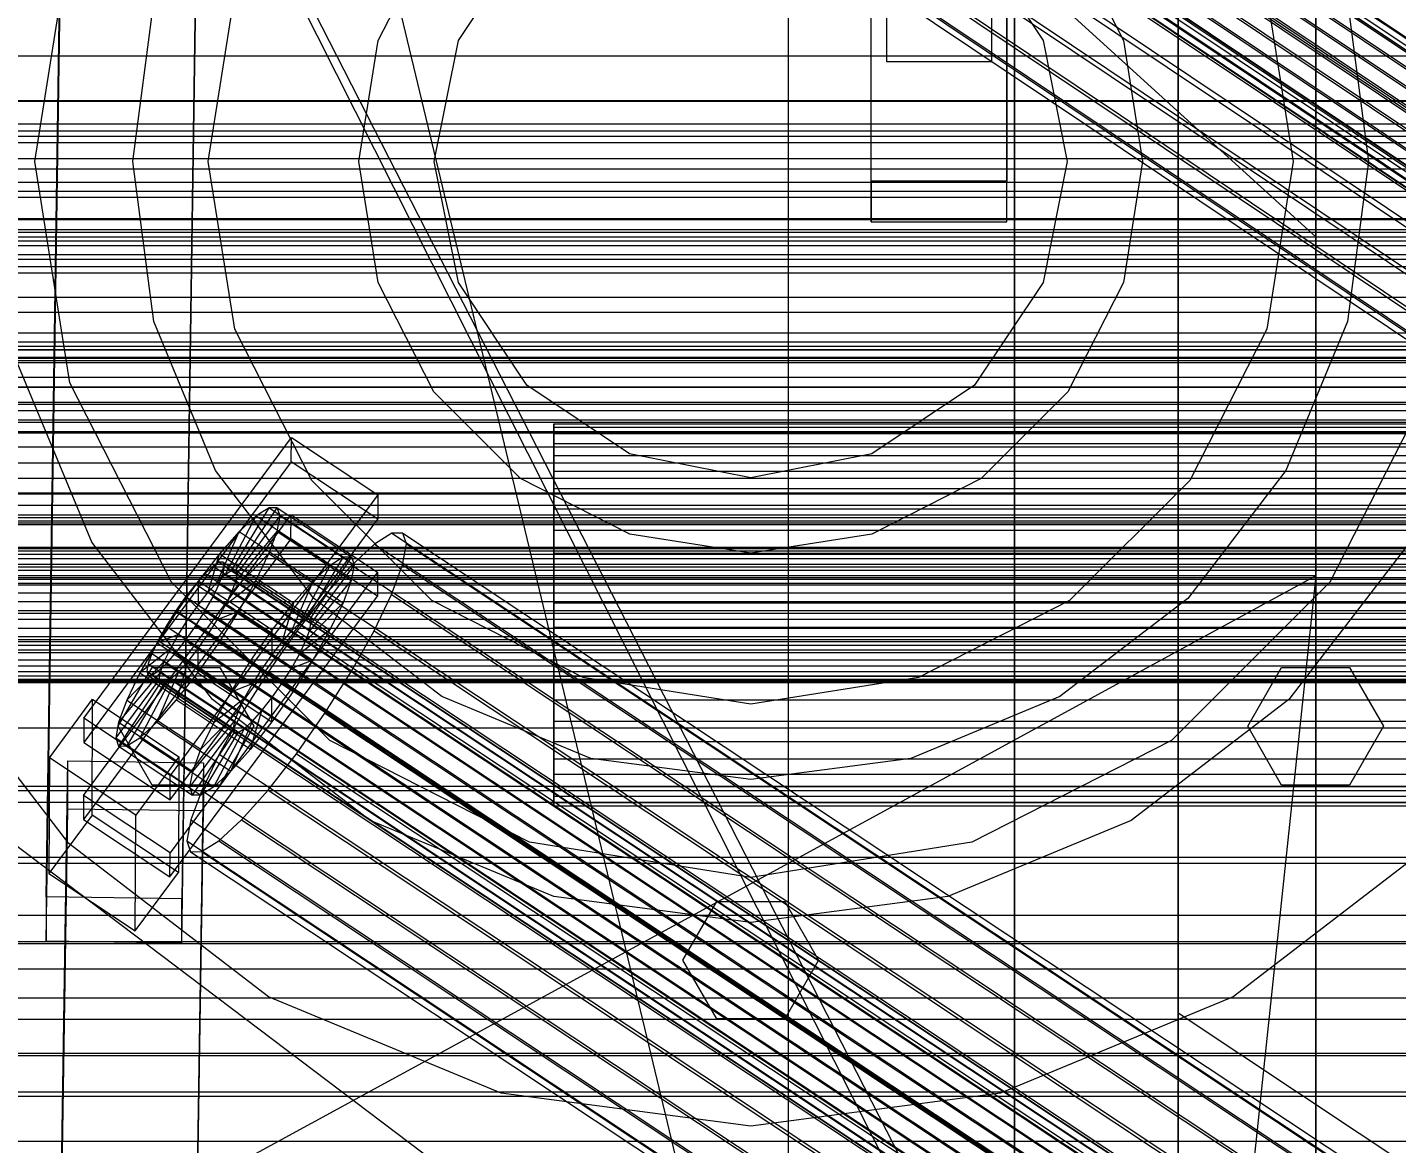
# Model space of a CAD drawing. Header units: millimetres. Extents: x -2500 to 58855, y -53268 to 6837.
# Drawn here: x -381 to -199.3, y -34380.3 to -34232.2 of the extents above; entities that cross this region are included whole.
import ezdxf

# ---------------------------------------------------------------- set-up
doc = ezdxf.new("R2010")
doc.units = ezdxf.units.MM
for name, color, linetype, lineweight in [('COTAS_O', 1, 'Continuous', 0), ('frontal_briquetadora', 7, 'Continuous', 0), ('frontal_C01', 7, 'Continuous', 0), ('frontal_C02', 7, 'Continuous', 0), ('frontal_C03', 7, 'Continuous', 0), ('frontal_mezcladora', 7, 'Continuous', 0), ('frontal_secador', 7, 'Continuous', 0), ('frontal_tolva', 7, 'Continuous', 0)]:
    doc.layers.add(name, color=color, linetype=linetype, lineweight=lineweight)
doc.dimstyles.new('R19_100', dxfattribs={"dimtxt": 250, "dimasz": 150, "dimexe": 150, "dimexo": 80, "dimgap": 100, "dimtad": 1, "dimtih": 1, "dimtoh": 1, "dimdsep": 46, "dimcen": 0.09, "dimadec": 0, "dimazin": 0, "dimtfac": 1, "dimtdec": 4, "dimtofl": 0, "dimtmove": 0, "dimatfit": 3, "dimfxl": 1, "dimtolj": 1, "dimtzin": 0, "dimarcsym": 0})

# ---------------------------------------------------------------- blocks, each defined once
blk = doc.blocks.new('*D39')
at = {"layer": 'COTAS_O', "color": 0, "lineweight": -2, "transparency": 16777216}
for p, q in [((-1725, -34320), (-1725, -33550)), ((1725, -34320), (1725, -33550)), ((-1575, -33700), (1575, -33700))]:
    blk.add_line(p, q, dxfattribs=at)
at = {"layer": 'COTAS_O', "color": 0, "transparency": 16777216}
for points in [[(-1575, -33675), (-1575, -33725), (-1725, -33700)], [(1575, -33675), (1575, -33725), (1725, -33700)]]:
    blk.add_solid(points, dxfattribs=at)
at = {"layer": 'Defpoints', "color": 0, "transparency": 16777216}
for p in [(1725, -33700), (-1725, -34400), (1725, -34400)]:
    blk.add_point(p, dxfattribs=at)
blk = doc.blocks.new('*D42')
at = {"layer": 'COTAS_O', "color": 0, "lineweight": -2, "transparency": 16777216}
for p, q in [((-570, -33700), (200, -33700)), ((50, -34750), (50, -33850)), ((-570, -34900), (200, -34900))]:
    blk.add_line(p, q, dxfattribs=at)
at = {"layer": 'COTAS_O', "color": 0, "transparency": 16777216}
for points in [[(25, -33850), (75, -33850), (50, -33700)], [(25, -34750), (75, -34750), (50, -34900)]]:
    blk.add_solid(points, dxfattribs=at)
at = {"layer": 'Defpoints', "color": 0, "transparency": 16777216}
for p in [(-650, -33700), (50, -33700), (-650, -34900)]:
    blk.add_point(p, dxfattribs=at)
blk = doc.blocks.new('*D43')
at = {"layer": 'COTAS_O', "color": 0, "lineweight": -2, "transparency": 16777216}
for p, q in [((-650, -34820), (-650, -34050)), ((650, -34820), (650, -34050)), ((-500, -34200), (500, -34200))]:
    blk.add_line(p, q, dxfattribs=at)
at = {"layer": 'COTAS_O', "color": 0, "transparency": 16777216}
for points in [[(-500, -34175), (-500, -34225), (-650, -34200)], [(500, -34175), (500, -34225), (650, -34200)]]:
    blk.add_solid(points, dxfattribs=at)
at = {"layer": 'Defpoints', "color": 0, "transparency": 16777216}
for p in [(650, -34200), (-650, -34900), (650, -34900)]:
    blk.add_point(p, dxfattribs=at)

msp = doc.modelspace()

# ---------------------------------------------------------------- linework, layer by layer
at = {"layer": 'frontal_briquetadora'}
for p, q in [((-430, -33820), (-223.45, -34680)), ((-210, -34260), (-210, -33820)), ((-210, -34680), (-210, -33820)), ((-430, -34060), (-210, -34260)), ((-430, -34060), (-210, -34490)), ((-430, -34060), (-210, -34496)), ((-210, -34060), (-210, -34490)), ((-210, -34260), (-210, -34060)), ((-210, -34060), (-210, -34496)), ((-210, -34060), (-210, -34305)), ((-210, -34236.709), (-210, -34218.263)), ((-210, -34255.714), (-210, -34236.709)), ((-210, -34275), (-210, -34255.714)), ((-430, -34260), (-210, -34260)), ((-210, -34260), (-210, -34305)), ((-210, -34680), (-210, -34260)), ((-210, -34496), (-210, -34260)), ((-160, -34270.044), (-396, -34270.044)), ((-430, -34275), (-188, -34275)), ((-160, -34275), (-396, -34275)), ((-188, -34275), (-210, -34275)), ((-210, -34275), (-210, -34294.286)), ((-160, -34279.956), (-396, -34279.956)), ((-210, -34294.286), (-210, -34313.291)), ((-210, -34305), (-430, -34305)), ((-210, -34471), (-430, -34305)), ((-210, -34305), (-418, -34418.333)), ((-210, -34305), (-222, -34418.333)), ((-210, -34471), (-210, -34305)), ((-210, -34680), (-210, -34305)), ((-210, -34305), (-210, -34496)), ((-210, -34313.291), (-210, -34331.737)), ((-210, -34331.737), (-210, -34349.356)), ((-210, -34349.356), (-210, -34365.89)), ((-210, -34365.89), (-210, -34381.1)), ((-430, -34368.338), (-188, -34368.338))]:
    msp.add_line(p, q, dxfattribs=at)
at = {"layer": 'frontal_C01'}
for p, q in [((-250, -32680.37), (-250, -35735.764)), ((-250, -35740.498), (-250, -32685.104)), ((-228.298, -34050.821), (-228.298, -34363.008)), ((-228.298, -34368.695), (-228.298, -34056.508)), ((-311.15, -34286.115), (-311.15, -34284.83)), ((-311.15, -34284.83), (-311.15, -34285.272)), ((-311.15, -34284.83), (311.15, -34284.83)), ((-373.501, -34323.885), (-345.969, -34286.646)), ((-345.981, -34289.847), (-345.969, -34286.646)), ((-345.969, -34286.646), (-334.501, -34294.257)), ((-311.15, -34285.272), (-311.15, -34287.412)), ((-311.15, -34285.272), (311.15, -34285.272)), ((-311.15, -34289.04), (-311.15, -34286.115)), ((-311.15, -34286.115), (311.15, -34286.115)), ((-311.15, -34287.412), (-311.15, -34291.103)), ((-311.15, -34287.412), (311.15, -34287.412)), ((-345.981, -34289.847), (-373.513, -34327.086)), ((-334.513, -34297.459), (-345.981, -34289.847)), ((-311.15, -34293.405), (-311.15, -34289.04)), ((-311.15, -34289.04), (311.15, -34289.04)), ((-311.15, -34291.103), (-311.15, -34296.094)), ((-311.15, -34291.103), (311.15, -34291.103)), ((-334.501, -34294.257), (-362.033, -34331.496)), ((-334.501, -34294.257), (-334.513, -34297.459)), ((-311.15, -34298.913), (-311.15, -34293.405)), ((-311.15, -34293.405), (311.15, -34293.405)), ((-353.892, -34304.269), (-348.918, -34295.949)), ((-353.378, -34304.266), (-347.835, -34295.944)), ((-348.918, -34295.949), (-350.645, -34297.032)), ((-347.835, -34295.944), (-348.918, -34295.949)), ((-348.918, -34295.949), (-339.088, -34302.474)), ((-347.835, -34295.944), (-338.005, -34302.468)), ((-347.47, -34297.016), (-347.835, -34295.944)), ((-311.15, -34296.094), (-311.15, -34302.045)), ((-311.15, -34296.094), (311.15, -34296.094)), ((-373.539, -34334.13), (-346.008, -34296.891)), ((-362.045, -34334.698), (-334.513, -34297.459)), ((-354.71, -34304.782), (-350.645, -34297.032)), ((-353.205, -34304.774), (-347.47, -34297.016)), ((-350.645, -34297.032), (-352.899, -34299.118)), ((-350.645, -34297.032), (-340.816, -34303.556)), ((-347.847, -34299.093), (-347.47, -34297.016)), ((-347.47, -34297.016), (-337.64, -34303.541)), ((-346.02, -34300.093), (-346.008, -34296.891)), ((-346.008, -34296.891), (-334.539, -34304.503)), ((-355.777, -34305.77), (-352.899, -34299.118)), ((-352.899, -34299.118), (-355.525, -34302.066)), ((-353.384, -34305.758), (-347.847, -34299.093)), ((-352.899, -34299.118), (-343.069, -34305.642)), ((-348.941, -34302.033), (-347.847, -34299.093)), ((-347.847, -34299.093), (-338.017, -34305.617)), ((-332.629, -34299.324), (-334.938, -34300.771)), ((-331.181, -34299.317), (-332.629, -34299.324)), ((-332.629, -34299.324), (-148.32, -34421.655)), ((-330.692, -34300.75), (-331.181, -34299.317)), ((-331.181, -34299.317), (-146.872, -34421.648)), ((-311.15, -34305.189), (-311.15, -34298.913)), ((-311.15, -34298.913), (311.15, -34298.913)), ((-440, -34301.196), (440, -34301.196)), ((-440, -34301.353), (440, -34301.353)), ((-346.02, -34300.093), (-373.551, -34337.332)), ((-334.551, -34307.705), (-346.02, -34300.093)), ((-334.938, -34300.771), (-337.95, -34303.56)), ((-334.938, -34300.771), (-150.629, -34423.103)), ((-331.197, -34303.526), (-330.692, -34300.75)), ((-330.692, -34300.75), (-146.383, -34423.082)), ((-440, -34301.652), (440, -34301.652)), ((-440, -34302.111), (440, -34302.111)), ((-440, -34302.688), (440, -34302.688)), ((-355.525, -34302.066), (-358.345, -34305.673)), ((-357.021, -34307.166), (-355.525, -34302.066)), ((-355.53, -34303.182), (-356.348, -34303.694)), ((-355.017, -34303.179), (-355.53, -34303.182)), ((-355.53, -34303.182), (-141.731, -34445.086)), ((-355.525, -34302.066), (-345.695, -34308.59)), ((-354.844, -34303.687), (-355.017, -34303.179)), ((-355.017, -34303.179), (-141.218, -34445.083)), ((-353.902, -34307.151), (-348.941, -34302.033)), ((-350.678, -34305.635), (-348.941, -34302.033)), ((-348.941, -34302.033), (-339.111, -34308.557)), ((-339.088, -34302.474), (-344.062, -34310.793)), ((-338.005, -34302.468), (-343.549, -34310.791)), ((-340.816, -34303.556), (-339.088, -34302.474)), ((-339.088, -34302.474), (-338.005, -34302.468)), ((-338.005, -34302.468), (-337.64, -34303.541)), ((-311.15, -34302.045), (-311.15, -34308.55)), ((311.15, -34302.045), (-311.15, -34302.045)), ((-440, -34303.419), (440, -34303.419)), ((-440, -34304.235), (440, -34304.235)), ((-440, -34305.188), (440, -34305.188)), ((-334.539, -34304.503), (-362.071, -34341.742)), ((-357.415, -34304.683), (-358.659, -34306.079)), ((-356.348, -34303.694), (-357.415, -34304.683)), ((-357.415, -34304.683), (-143.617, -34446.587)), ((-356.348, -34303.694), (-142.549, -34445.599)), ((-355.777, -34305.77), (-354.71, -34304.782)), ((-355.541, -34306.063), (-355.022, -34304.671)), ((-355.022, -34304.671), (-354.844, -34303.687)), ((-355.022, -34304.671), (-141.224, -34446.575)), ((-354.844, -34303.687), (-141.045, -34445.591)), ((-354.71, -34304.782), (-353.892, -34304.269)), ((-344.88, -34311.306), (-354.71, -34304.782)), ((-353.892, -34304.269), (-353.378, -34304.266)), ((-344.062, -34310.793), (-353.892, -34304.269)), ((-353.205, -34304.774), (-353.384, -34305.758)), ((-343.549, -34310.791), (-353.378, -34304.266)), ((-353.378, -34304.266), (-353.205, -34304.774)), ((-343.376, -34311.299), (-353.205, -34304.774)), ((-340.816, -34303.556), (-344.88, -34311.306)), ((-337.64, -34303.541), (-343.376, -34311.299)), ((-343.069, -34305.642), (-340.816, -34303.556)), ((-337.95, -34303.56), (-341.461, -34307.5)), ((-337.64, -34303.541), (-338.017, -34305.617)), ((-337.95, -34303.56), (-153.641, -34425.891)), ((-334.539, -34304.503), (-334.551, -34307.705)), ((-332.659, -34307.456), (-331.197, -34303.526)), ((-331.197, -34303.526), (-146.887, -34425.858)), ((-311.15, -34311.805), (-311.15, -34305.189)), ((-311.15, -34305.189), (311.15, -34305.189)), ((-440, -34306.186), (440, -34306.186)), ((-358.345, -34305.673), (-361.166, -34309.696)), ((-358.659, -34306.079), (-359.995, -34307.788)), ((-358.659, -34306.079), (-144.861, -34447.983)), ((-358.345, -34305.673), (-358.357, -34308.875)), ((-348.515, -34312.198), (-358.345, -34305.673)), ((-357.021, -34307.166), (-355.777, -34305.77)), ((-356.363, -34307.77), (-355.541, -34306.063)), ((-345.947, -34312.294), (-355.777, -34305.77)), ((-355.541, -34306.063), (-141.742, -34447.968)), ((-354.725, -34308.857), (-350.678, -34305.635)), ((-353.384, -34305.758), (-353.902, -34307.151)), ((-343.554, -34312.282), (-353.384, -34305.758)), ((-352.938, -34309.655), (-350.678, -34305.635)), ((-350.678, -34305.635), (-340.848, -34312.159)), ((-343.069, -34305.642), (-345.947, -34312.294)), ((-345.695, -34308.59), (-343.069, -34305.642)), ((-338.017, -34305.617), (-343.554, -34312.282)), ((-338.017, -34305.617), (-339.111, -34308.557)), ((440, -34307.296), (-440, -34307.296)), ((-440, -34308.41), (440, -34308.41)), ((-362.083, -34344.944), (-334.551, -34307.705)), ((-359.995, -34307.788), (-361.332, -34309.693)), ((-146.196, -34449.692), (-359.995, -34307.788)), ((-358.357, -34308.875), (-357.021, -34307.166)), ((-357.434, -34309.674), (-356.363, -34307.77)), ((-347.191, -34313.69), (-357.021, -34307.166)), ((-356.363, -34307.77), (-142.565, -34449.674)), ((-353.902, -34307.151), (-354.725, -34308.857)), ((-344.073, -34313.675), (-353.902, -34307.151)), ((-348.515, -34312.198), (-345.695, -34308.59)), ((-345.695, -34308.59), (-347.191, -34313.69)), ((-341.461, -34307.5), (-345.231, -34312.323)), ((-339.111, -34308.557), (-344.073, -34313.675)), ((-341.461, -34307.5), (-157.152, -34429.832)), ((-339.111, -34308.557), (-340.848, -34312.159)), ((-334.981, -34312.272), (-332.659, -34307.456)), ((-332.659, -34307.456), (-148.35, -34429.788)), ((-311.15, -34308.55), (-311.15, -34315.166)), ((-311.15, -34308.55), (311.15, -34308.55)), ((-440, -34309.601), (440, -34309.601)), ((-361.166, -34309.696), (-363.797, -34313.859)), ((-361.332, -34309.693), (-362.578, -34311.665)), ((-361.332, -34309.693), (-147.533, -34451.597)), ((-359.693, -34310.78), (-361.166, -34309.696)), ((-361.166, -34309.696), (-351.336, -34316.22)), ((-359.693, -34310.78), (-358.357, -34308.875)), ((-358.68, -34311.645), (-357.434, -34309.674)), ((-358.357, -34308.875), (-348.527, -34315.399)), ((-357.434, -34309.674), (-143.635, -34451.578)), ((-354.725, -34308.857), (-355.796, -34310.761)), ((-355.796, -34310.761), (-352.938, -34309.655)), ((-355.569, -34313.818), (-352.938, -34309.655)), ((-344.895, -34315.381), (-354.725, -34308.857)), ((-352.938, -34309.655), (-343.108, -34316.179)), ((-440, -34310.754), (440, -34310.754)), ((-440, -34311.945), (440, -34311.945)), ((-362.578, -34311.665), (-363.648, -34313.569)), ((-362.578, -34311.665), (-148.779, -34453.569)), ((-360.939, -34312.752), (-359.693, -34310.78)), ((-360.017, -34313.551), (-358.68, -34311.645)), ((-349.863, -34317.305), (-359.693, -34310.78)), ((-358.68, -34311.645), (-144.881, -34453.55)), ((-355.796, -34310.761), (-357.042, -34312.733)), ((-345.966, -34317.285), (-355.796, -34310.761)), ((-351.336, -34316.22), (-348.515, -34312.198)), ((-345.231, -34312.323), (-349.002, -34317.701)), ((-348.527, -34315.399), (-348.515, -34312.198)), ((-345.947, -34312.294), (-347.191, -34313.69)), ((-344.88, -34311.306), (-345.947, -34312.294)), ((-160.922, -34434.655), (-345.231, -34312.323)), ((-340.848, -34312.159), (-344.895, -34315.381)), ((-344.062, -34310.793), (-344.88, -34311.306)), ((-344.073, -34313.675), (-343.554, -34312.282)), ((-343.549, -34310.791), (-344.062, -34310.793)), ((-343.554, -34312.282), (-343.376, -34311.299)), ((-343.376, -34311.299), (-343.549, -34310.791)), ((-340.848, -34312.159), (-343.108, -34316.179)), ((-338.003, -34317.646), (-334.981, -34312.272)), ((-334.981, -34312.272), (-150.672, -34434.604)), ((-311.15, -34318.31), (-311.15, -34311.805)), ((-311.15, -34311.805), (311.15, -34311.805)), ((-440, -34313.059), (440, -34313.059)), ((-440, -34314.169), (440, -34314.169)), ((-363.797, -34313.859), (-366.057, -34317.878)), ((-363.648, -34313.569), (-364.471, -34315.275)), ((-360.939, -34312.752), (-363.797, -34313.859)), ((-363.797, -34313.859), (-353.967, -34320.383)), ((-363.648, -34313.569), (-149.85, -34455.473)), ((-362.01, -34314.656), (-360.939, -34312.752)), ((-361.352, -34315.26), (-360.017, -34313.551)), ((-351.109, -34319.277), (-360.939, -34312.752)), ((-360.017, -34313.551), (-146.218, -34455.455)), ((-358.39, -34317.84), (-355.569, -34313.818)), ((-357.042, -34312.733), (-358.378, -34314.638)), ((-357.042, -34312.733), (-355.569, -34313.818)), ((-347.212, -34319.257), (-357.042, -34312.733)), ((-355.569, -34313.818), (-345.739, -34320.342)), ((-347.191, -34313.69), (-348.527, -34315.399)), ((-344.895, -34315.381), (-344.073, -34313.675)), ((-440, -34315.168), (440, -34315.168)), ((-362.01, -34314.656), (-366.057, -34317.878)), ((-364.471, -34315.275), (-364.989, -34316.668)), ((-364.471, -34315.275), (-150.672, -34457.18)), ((-362.833, -34316.363), (-362.01, -34314.656)), ((-362.596, -34316.656), (-361.352, -34315.26)), ((-352.18, -34321.181), (-362.01, -34314.656)), ((-361.352, -34315.26), (-147.554, -34457.164)), ((-358.378, -34314.638), (-359.714, -34316.347)), ((-358.378, -34314.638), (-358.39, -34317.84)), ((-348.548, -34321.163), (-358.378, -34314.638)), ((-348.527, -34315.399), (-349.863, -34317.305)), ((-345.966, -34317.285), (-344.895, -34315.381)), ((-311.15, -34315.166), (-311.15, -34321.442)), ((-311.15, -34315.166), (311.15, -34315.166)), ((-440, -34316.121), (440, -34316.121)), ((-440, -34316.936), (440, -34316.936)), ((-440, -34317.668), (440, -34317.668)), ((-363.351, -34317.755), (-368.888, -34324.42)), ((-362.833, -34316.363), (-367.794, -34321.481)), ((-366.057, -34317.878), (-367.794, -34321.481)), ((-366.057, -34317.878), (-356.228, -34324.402)), ((-364.989, -34316.668), (-365.168, -34317.652)), ((-365.168, -34317.652), (-364.995, -34318.159)), ((-365.168, -34317.652), (-151.369, -34459.556)), ((-364.989, -34316.668), (-151.191, -34458.572)), ((-364.482, -34318.157), (-363.664, -34317.644)), ((-360.958, -34317.743), (-363.836, -34324.395)), ((-363.664, -34317.644), (-362.596, -34316.656)), ((-363.664, -34317.644), (-149.865, -34459.548)), ((-363.53, -34318.739), (-363.351, -34317.755)), ((-363.351, -34317.755), (-362.833, -34316.363)), ((-353.521, -34324.28), (-363.351, -34317.755)), ((-353.003, -34322.887), (-362.833, -34316.363)), ((-362.596, -34316.656), (-148.798, -34458.56)), ((-360.958, -34317.743), (-362.025, -34318.731)), ((-359.714, -34316.347), (-361.21, -34321.448)), ((-361.21, -34321.448), (-358.39, -34317.84)), ((-359.714, -34316.347), (-360.958, -34317.743)), ((-351.128, -34324.268), (-360.958, -34317.743)), ((-349.884, -34322.872), (-359.714, -34316.347)), ((-358.39, -34317.84), (-348.56, -34324.364)), ((-353.967, -34320.383), (-351.336, -34316.22)), ((-349.002, -34317.701), (-352.519, -34323.266)), ((-351.336, -34316.22), (-349.863, -34317.305)), ((-349.863, -34317.305), (-351.109, -34319.277)), ((-349.002, -34317.701), (-164.693, -34440.032)), ((-347.212, -34319.257), (-345.966, -34317.285)), ((-343.108, -34316.179), (-345.966, -34317.285)), ((-343.108, -34316.179), (-345.739, -34320.342)), ((-341.52, -34323.211), (-338.003, -34317.646)), ((-338.003, -34317.646), (-153.694, -34439.977)), ((-440, -34318.244), (440, -34318.244)), ((-440, -34318.704), (440, -34318.704)), ((-440, -34319.002), (440, -34319.002)), ((-440, -34319.159), (440, -34319.159)), ((-363.53, -34318.739), (-369.265, -34326.497)), ((-363.357, -34319.247), (-368.9, -34327.569)), ((-362.843, -34319.244), (-367.817, -34327.564)), ((-362.025, -34318.731), (-366.09, -34326.481)), ((-364.995, -34318.159), (-364.482, -34318.157)), ((-364.995, -34318.159), (-151.196, -34460.064)), ((-364.482, -34318.157), (-150.683, -34460.061)), ((-363.357, -34319.247), (-363.53, -34318.739)), ((-353.7, -34325.263), (-363.53, -34318.739)), ((-362.843, -34319.244), (-363.357, -34319.247)), ((-353.527, -34325.771), (-363.357, -34319.247)), ((-362.025, -34318.731), (-362.843, -34319.244)), ((-353.014, -34325.769), (-362.843, -34319.244)), ((-352.196, -34325.256), (-362.025, -34318.731)), ((-353.967, -34320.383), (-351.109, -34319.277)), ((-351.109, -34319.277), (-352.18, -34321.181)), ((-348.548, -34321.163), (-347.212, -34319.257)), ((-345.739, -34320.342), (-347.212, -34319.257)), ((-311.15, -34324.261), (-311.15, -34318.31)), ((-311.15, -34318.31), (311.15, -34318.31)), ((-378.086, -34329.131), (-372.35, -34321.372)), ((-372.408, -34336.741), (-372.35, -34321.372)), ((-372.35, -34321.372), (-360.882, -34328.984)), ((-367.794, -34321.481), (-368.888, -34324.42)), ((-367.794, -34321.481), (-357.964, -34328.005)), ((-363.836, -34324.395), (-361.21, -34321.448)), ((-361.21, -34321.448), (-351.38, -34327.972)), ((-356.228, -34324.402), (-353.967, -34320.383)), ((-356.228, -34324.402), (-352.18, -34321.181)), ((-352.18, -34321.181), (-353.003, -34322.887)), ((-349.884, -34322.872), (-348.548, -34321.163)), ((-345.739, -34320.342), (-348.56, -34324.364)), ((-348.56, -34324.364), (-348.548, -34321.163)), ((-311.15, -34321.442), (-311.15, -34326.951)), ((-311.15, -34321.442), (311.15, -34321.442)), ((-357.964, -34328.005), (-353.003, -34322.887)), ((-352.519, -34323.266), (-355.541, -34328.639)), ((-353.003, -34322.887), (-353.521, -34324.28)), ((-352.519, -34323.266), (-168.21, -34445.597)), ((-351.38, -34327.972), (-349.884, -34322.872)), ((-351.128, -34324.268), (-349.884, -34322.872)), ((-345.291, -34328.588), (-341.52, -34323.211)), ((-341.52, -34323.211), (-157.211, -34445.542)), ((-373.501, -34323.885), (-373.513, -34327.086)), ((-362.033, -34331.496), (-373.501, -34323.885)), ((-368.888, -34324.42), (-369.265, -34326.497)), ((-368.888, -34324.42), (-359.058, -34330.945)), ((-366.09, -34326.481), (-363.836, -34324.395)), ((-363.836, -34324.395), (-354.006, -34330.919)), ((-359.058, -34330.945), (-353.521, -34324.28)), ((-357.964, -34328.005), (-356.228, -34324.402)), ((-354.006, -34330.919), (-351.128, -34324.268)), ((-353.521, -34324.28), (-353.7, -34325.263)), ((-352.196, -34325.256), (-351.128, -34324.268)), ((-348.56, -34324.364), (-351.38, -34327.972)), ((-311.15, -34329.252), (-311.15, -34324.261)), ((-311.15, -34324.261), (311.15, -34324.261)), ((-369.265, -34326.497), (-368.9, -34327.569)), ((-369.265, -34326.497), (-359.436, -34333.021)), ((-367.817, -34327.564), (-366.09, -34326.481)), ((-366.09, -34326.481), (-356.26, -34333.006)), ((-359.436, -34333.021), (-353.7, -34325.263)), ((-359.07, -34334.094), (-353.527, -34325.771)), ((-357.987, -34334.088), (-353.014, -34325.769)), ((-356.26, -34333.006), (-352.196, -34325.256)), ((-353.7, -34325.263), (-353.527, -34325.771)), ((-353.527, -34325.771), (-353.014, -34325.769)), ((-353.014, -34325.769), (-352.196, -34325.256)), ((-311.15, -34326.951), (-311.15, -34331.316)), ((-311.15, -34326.951), (311.15, -34326.951)), ((-373.513, -34327.086), (-362.045, -34334.698)), ((-368.9, -34327.569), (-367.817, -34327.564)), ((-368.9, -34327.569), (-359.07, -34334.094)), ((-367.817, -34327.564), (-357.987, -34334.088)), ((-359.058, -34330.945), (-357.964, -34328.005)), ((-355.541, -34328.639), (-357.863, -34333.455)), ((-355.541, -34328.639), (-171.232, -34450.971)), ((-351.38, -34327.972), (-354.006, -34330.919)), ((-349.061, -34333.411), (-345.291, -34328.588)), ((-345.291, -34328.588), (-160.982, -34450.92)), ((-378.512, -34521.488), (-375.644, -34329.54)), ((-378.086, -34329.131), (-378.143, -34344.499)), ((-366.618, -34336.742), (-378.086, -34329.131)), ((-375.644, -34335.944), (-375.644, -34329.54)), ((-375.644, -34329.54), (-357.646, -34329.781)), ((-360.882, -34328.984), (-366.618, -34336.742)), ((-360.882, -34328.984), (-360.939, -34344.353)), ((-357.646, -34329.781), (-360.514, -34521.729)), ((-357.646, -34329.781), (-357.646, -34336.185)), ((-311.15, -34332.943), (-311.15, -34329.252)), ((-311.15, -34329.252), (311.15, -34329.252)), ((-362.045, -34334.698), (-362.033, -34331.496)), ((-359.436, -34333.021), (-359.058, -34330.945)), ((-354.006, -34330.919), (-356.26, -34333.006)), ((-311.15, -34331.316), (-311.15, -34334.241)), ((-311.15, -34331.316), (311.15, -34331.316)), ((-373.539, -34334.13), (-373.551, -34337.332)), ((-362.071, -34341.742), (-373.539, -34334.13)), ((-359.07, -34334.094), (-359.436, -34333.021)), ((-357.863, -34333.455), (-359.326, -34337.385)), ((-357.987, -34334.088), (-359.07, -34334.094)), ((-356.26, -34333.006), (-357.987, -34334.088)), ((-357.863, -34333.455), (-173.554, -34455.787)), ((-352.572, -34337.351), (-349.061, -34333.411)), ((-349.061, -34333.411), (-164.752, -34455.743)), ((-311.15, -34335.083), (-311.15, -34332.943)), ((-311.15, -34332.943), (311.15, -34332.943)), ((-311.15, -34334.241), (-311.15, -34335.526)), ((-311.15, -34334.241), (311.15, -34334.241)), ((-378.512, -34527.892), (-375.644, -34335.944)), ((-357.646, -34336.185), (-375.644, -34335.944)), ((-311.15, -34335.526), (-311.15, -34335.083)), ((-311.15, -34335.083), (311.15, -34335.083)), ((-311.15, -34335.526), (311.15, -34335.526)), ((-372.408, -34336.741), (-378.143, -34344.499)), ((-373.551, -34337.332), (-362.083, -34344.944)), ((-360.939, -34344.353), (-372.408, -34336.741)), ((-366.675, -34352.111), (-366.618, -34336.742)), ((-360.514, -34528.133), (-357.646, -34336.185)), ((-359.326, -34337.385), (-359.83, -34340.161)), ((-359.326, -34337.385), (-175.016, -34459.717)), ((-355.584, -34340.14), (-352.572, -34337.351)), ((-352.572, -34337.351), (-168.263, -34459.683)), ((-359.83, -34340.161), (-359.341, -34341.595)), ((-359.83, -34340.161), (-175.521, -34462.493)), ((-357.893, -34341.588), (-355.584, -34340.14)), ((-355.584, -34340.14), (-171.275, -34462.472)), ((-362.083, -34344.944), (-362.071, -34341.742)), ((-359.341, -34341.595), (-357.893, -34341.588)), ((-359.341, -34341.595), (-175.032, -34463.926)), ((-357.893, -34341.588), (-173.584, -34463.919)), ((-378.143, -34344.499), (-366.675, -34352.111)), ((-366.675, -34352.111), (-360.939, -34344.353)), ((-130, -34428.251), (-228.298, -34363.008)), ((-228.298, -34363.008), (-228.298, -34675.195)), ((-228.298, -34363.008), (-228.298, -34368.695)), ((-228.298, -34680.882), (-228.298, -34368.695)), ((-228.298, -34368.695), (-130, -34433.939))]:
    msp.add_line(p, q, dxfattribs=at)
at = {"layer": 'frontal_C02'}
for p, q in [((-250, -32976.99), (-250, -35767.535)), ((-250, -35772.314), (-250, -32981.769)), ((-357.415, -34128.661), (-143.617, -34271.903)), ((-356.348, -34127.62), (-142.549, -34270.861)), ((-355.022, -34128.336), (-141.224, -34271.577)), ((-358.659, -34130.099), (-144.861, -34273.34)), ((-355.541, -34129.675), (-141.742, -34272.916)), ((-146.196, -34275.075), (-359.995, -34131.833)), ((-356.363, -34131.34), (-142.565, -34274.581)), ((-361.332, -34133.747), (-147.533, -34276.989)), ((-357.434, -34133.217), (-143.635, -34276.459)), ((-362.578, -34135.71), (-148.779, -34278.952)), ((-358.68, -34135.18), (-144.881, -34278.422)), ((-363.648, -34137.588), (-149.85, -34280.829)), ((-360.017, -34137.094), (-146.218, -34280.336)), ((-160.922, -34260.403), (-345.231, -34136.919)), ((-364.471, -34139.253), (-150.672, -34282.494)), ((-361.352, -34138.829), (-147.554, -34282.07)), ((-365.168, -34141.512), (-151.369, -34284.754)), ((-364.989, -34140.591), (-151.191, -34283.833)), ((-363.664, -34141.308), (-149.865, -34284.549)), ((-362.596, -34140.266), (-148.798, -34283.508)), ((-338.003, -34140.825), (-153.694, -34264.309)), ((-364.995, -34141.953), (-151.196, -34285.194)), ((-364.482, -34141.883), (-150.683, -34285.125)), ((-349.002, -34142.321), (-164.693, -34265.805)), ((-341.52, -34146.364), (-157.211, -34269.848)), ((-352.519, -34147.86), (-168.21, -34271.344)), ((-345.291, -34151.766), (-160.982, -34275.25)), ((-378.512, -34347.59), (-375.644, -34153.823)), ((-357.646, -34154.067), (-360.514, -34347.834)), ((-355.541, -34153.16), (-171.232, -34276.644)), ((-357.863, -34157.859), (-173.554, -34281.342)), ((-349.061, -34156.662), (-164.752, -34280.146)), ((-378.512, -34353.436), (-375.644, -34159.669)), ((-360.514, -34353.679), (-357.646, -34159.912)), ((-359.326, -34161.636), (-175.016, -34285.12)), ((-352.572, -34160.718), (-168.263, -34284.202)), ((-359.83, -34164.235), (-175.521, -34287.719)), ((-357.893, -34165.282), (-173.584, -34288.766)), ((-355.584, -34163.658), (-171.275, -34287.142)), ((-359.341, -34165.479), (-175.032, -34288.963)), ((-228.298, -34187.295), (-228.298, -34472.116)), ((-228.298, -34477.858), (-228.298, -34193.036)), ((-450, -34264.768), (450, -34264.768)), ((450, -34276.459), (-450, -34276.459)), ((450, -34298.24), (-450, -34298.24)), ((-450, -34309.931), (450, -34309.931)), ((-425, -34342.323), (425, -34342.323)), ((-360.514, -34347.834), (-378.512, -34347.59)), ((-378.512, -34347.59), (-378.512, -34353.436)), ((-360.514, -34353.679), (-360.514, -34347.834)), ((425, -34353.799), (-425, -34353.799)), ((-378.512, -34353.436), (-360.514, -34353.679)), ((425, -34357.17), (-425, -34357.17)), ((-425, -34368.646), (425, -34368.646))]:
    msp.add_line(p, q, dxfattribs=at)
at = {"layer": 'frontal_C03'}
for p, q in [((-250, -32596.305), (-250, -35246.305)), ((-250, -35251.121), (-250, -32601.121)), ((-250, -34425.813), (-250, -34161.89)), ((-250, -34431.591), (-250, -34167.668)), ((-269, -34252.613), (-269, -34217.943)), ((-251, -34217.943), (-251, -34252.613)), ((-269, -34257.999), (-269, -34223.329)), ((-251, -34257.999), (-251, -34223.329)), ((-267, -34223.803), (-267, -34236.73)), ((-253, -34236.73), (-253, -34223.803)), ((-267, -34227.1), (-267, -34236.73)), ((-253, -34236.73), (-253, -34227.1)), ((-267, -34236.73), (-253, -34236.73)), ((450, -34241.968), (-450, -34241.968)), ((-450, -34247.503), (450, -34247.503)), ((-450, -34252.74), (450, -34252.74)), ((-251, -34252.613), (-269, -34252.613)), ((-269, -34252.613), (-269, -34257.999)), ((-251, -34257.999), (-251, -34252.613)), ((450, -34259.059), (-450, -34259.059)), ((-269, -34257.999), (-251, -34257.999)), ((450, -34261.183), (-450, -34261.183)), ((-450, -34272.74), (450, -34272.74))]:
    msp.add_line(p, q, dxfattribs=at)
at = {"layer": 'frontal_mezcladora'}
for p, q in [((-280, -34450), (-280, -34020)), ((-334.455, -34233.931), (-327.069, -34219.435)), ((-242.931, -34219.435), (-235.545, -34233.931)), ((-380, -34250), (-375.35, -34220.643)), ((-323.803, -34233.927), (-314.698, -34220.302)), ((-255.302, -34220.302), (-246.197, -34233.927)), ((-367, -34250), (-364.206, -34228.777)), ((-357, -34250), (-353.476, -34227.751)), ((-216.524, -34227.751), (-213, -34250)), ((-205.794, -34228.777), (-203, -34250)), ((-337, -34250), (-334.455, -34233.931)), ((-327, -34250), (-323.803, -34233.927)), ((-246.197, -34233.927), (-243, -34250)), ((-235.545, -34233.931), (-233, -34250)), ((-375.35, -34279.357), (-380, -34250)), ((-364.206, -34271.223), (-367, -34250)), ((-353.476, -34272.249), (-357, -34250)), ((-334.455, -34266.069), (-337, -34250)), ((-323.803, -34266.073), (-327, -34250)), ((-243, -34250), (-246.197, -34266.073)), ((-233, -34250), (-235.545, -34266.069)), ((-213, -34250), (-216.524, -34272.249)), ((-203, -34250), (-205.794, -34271.223)), ((-327.069, -34280.565), (-334.455, -34266.069)), ((-314.698, -34279.698), (-323.803, -34266.073)), ((-246.197, -34266.073), (-255.302, -34279.698)), ((-235.545, -34266.069), (-242.931, -34280.565)), ((-356.014, -34291), (-364.206, -34271.223)), ((-343.249, -34292.321), (-353.476, -34272.249)), ((-216.524, -34272.249), (-226.751, -34292.321)), ((-205.794, -34271.223), (-213.986, -34291)), ((-372.469, -34300.5), (-382.559, -34276.141)), ((-361.857, -34305.84), (-375.35, -34279.357)), ((-301.073, -34288.803), (-314.698, -34279.698)), ((-255.302, -34279.698), (-268.927, -34288.803)), ((-194.65, -34279.357), (-208.143, -34305.84)), ((-315.565, -34292.069), (-327.069, -34280.565)), ((-242.931, -34280.565), (-254.435, -34292.069)), ((-285, -34292), (-301.073, -34288.803)), ((-268.927, -34288.803), (-285, -34292)), ((-342.983, -34307.983), (-356.014, -34291)), ((-327.321, -34308.249), (-343.249, -34292.321)), ((-301.069, -34299.455), (-315.565, -34292.069)), ((-254.435, -34292.069), (-268.931, -34299.455)), ((-226.751, -34292.321), (-242.679, -34308.249)), ((-213.986, -34291), (-227.017, -34307.983)), ((-285, -34302), (-301.069, -34299.455)), ((-268.931, -34299.455), (-285, -34302)), ((-356.418, -34321.418), (-372.469, -34300.5)), ((-197.531, -34300.5), (-213.582, -34321.418)), ((-340.84, -34326.857), (-361.857, -34305.84)), ((-208.143, -34305.84), (-229.16, -34326.857)), ((-326, -34321.014), (-342.983, -34307.983)), ((-307.249, -34318.476), (-327.321, -34308.249)), ((-242.679, -34308.249), (-262.751, -34318.476)), ((-227.017, -34307.983), (-244, -34321.014)), ((-375.51, -34340.51), (-395.851, -34314)), ((-368.953, -34324.953), (-364.453, -34317.159)), ((-364.453, -34317.159), (-355.453, -34317.159)), ((-355.453, -34317.159), (-350.953, -34324.953)), ((-219.047, -34324.953), (-214.547, -34317.159)), ((-214.547, -34317.159), (-205.547, -34317.159)), ((-205.547, -34317.159), (-201.047, -34324.953)), ((-285, -34322), (-307.249, -34318.476)), ((-262.751, -34318.476), (-285, -34322)), ((-335.5, -34337.469), (-356.418, -34321.418)), ((-306.223, -34329.206), (-326, -34321.014)), ((-244, -34321.014), (-263.777, -34329.206)), ((-213.582, -34321.418), (-234.5, -34337.469)), ((-364.453, -34332.748), (-368.953, -34324.953)), ((-350.953, -34324.953), (-355.453, -34332.748)), ((-214.547, -34332.748), (-219.047, -34324.953)), ((-201.047, -34324.953), (-205.547, -34332.748)), ((-314.357, -34340.35), (-340.84, -34326.857)), ((-229.16, -34326.857), (-255.643, -34340.35)), ((-285, -34332), (-306.223, -34329.206)), ((-263.777, -34329.206), (-285, -34332)), ((-355.453, -34332.748), (-364.453, -34332.748)), ((-205.547, -34332.748), (-214.547, -34332.748)), ((-420, -34335), (-150, -34335)), ((-311.141, -34347.559), (-335.5, -34337.469)), ((-234.5, -34337.469), (-258.859, -34347.559)), ((-349, -34360.851), (-375.51, -34340.51)), ((-285, -34345), (-314.357, -34340.35)), ((-255.643, -34340.35), (-285, -34345)), ((-194.49, -34340.51), (-221, -34360.851)), ((-285, -34351), (-311.141, -34347.559)), ((-294, -34356), (-289.5, -34348.206)), ((-289.5, -34348.206), (-280.5, -34348.206)), ((-258.859, -34347.559), (-285, -34351)), ((-280.5, -34348.206), (-276, -34356)), ((-289.5, -34363.794), (-294, -34356)), ((-276, -34356), (-280.5, -34363.794)), ((-318.129, -34373.639), (-349, -34360.851)), ((-221, -34360.851), (-251.871, -34373.639)), ((-280.5, -34363.794), (-289.5, -34363.794)), ((-285, -34378), (-318.129, -34373.639)), ((-251.871, -34373.639), (-285, -34378)), ((-420, -34380), (-150, -34380))]:
    msp.add_line(p, q, dxfattribs=at)
at = {"layer": 'frontal_secador'}
for p, q in [((-1250, -34236), (1250, -34236)), ((-1250, -34242), (1250, -34242)), ((-1250, -34245), (1250, -34245)), ((1250, -34246), (-1250, -34246)), ((-1250, -34246.659), (1250, -34246.659)), ((1250, -34249.659), (-1250, -34249.659)), ((-1250, -34251), (1250, -34251)), ((1250, -34254), (-1250, -34254)), ((-1250, -34254.728), (1250, -34254.728)), ((-1250, -34257.588), (1250, -34257.588)), ((1250, -34257.728), (-1250, -34257.728)), ((-1250, -34259.387), (1250, -34259.387)), ((-1250, -34260), (1250, -34260)), ((1250, -34260.588), (-1250, -34260.588)), ((1250, -34262.387), (-1250, -34262.387)), ((1250, -34263), (-1250, -34263)), ((1250, -34264), (-1250, -34264)), ((-1250, -34268), (1250, -34268)), ((1250, -34274), (-1250, -34274)), ((1250, -34274.545), (-1250, -34274.545)), ((1250, -34276), (-1250, -34276)), ((1250, -34276.144), (-1250, -34276.144)), ((1250, -34276.709), (-1250, -34276.709)), ((1250, -34278.686), (-1250, -34278.686)), ((1250, -34280), (-1250, -34280)), ((1320, -34282), (-1320, -34282)), ((1320, -34282.273), (-1320, -34282.273)), ((1320, -34283.072), (-1320, -34283.072)), ((1250, -34282), (-1250, -34282)), ((1320, -34284.343), (-1320, -34284.343)), ((1250, -34284.651), (-1250, -34284.651)), ((1320, -34286), (-1320, -34286)), ((1250, -34285.859), (-1250, -34285.859)), ((-1250, -34286), (1250, -34286)), ((1320, -34287.929), (-1320, -34287.929)), ((-1320, -34290), (1320, -34290)), ((-1250, -34290), (1250, -34290)), ((1320, -34292.071), (-1320, -34292.071)), ((1320, -34294), (-1320, -34294)), ((1250, -34294.141), (-1250, -34294.141)), ((1320, -34295.657), (-1320, -34295.657)), ((1320, -34296.928), (-1320, -34296.928)), ((1320, -34297.727), (-1320, -34297.727)), ((1250, -34297.285), (-1250, -34297.285)), ((1320, -34298), (-1320, -34298)), ((1250, -34298), (-1250, -34298)), ((1250, -34301.314), (-1250, -34301.314)), ((1250, -34303.856), (-1250, -34303.856)), ((1250, -34305.455), (-1250, -34305.455)), ((1250, -34306), (-1250, -34306)), ((1360, -34313.5), (-1360, -34313.5)), ((1250, -34313.75), (-1250, -34313.75)), ((1360, -34314.863), (-1360, -34314.863)), ((1360, -34318.859), (-1360, -34318.859)), ((1360, -34325.216), (-1360, -34325.216)), ((1360, -34333.5), (-1360, -34333.5)), ((1250, -34332.924), (-1250, -34332.924)), ((1360, -34343.147), (-1360, -34343.147)), ((-1360, -34353.5), (1360, -34353.5)), ((-1250, -34353.5), (1250, -34353.5)), ((1360, -34363.853), (-1360, -34363.853)), ((1360, -34373.5), (-1360, -34373.5)), ((1250, -34374.076), (-1250, -34374.076))]:
    msp.add_line(p, q, dxfattribs=at)
at = {"layer": 'frontal_tolva'}
for p, q in [((-1821.5, -34350), (1821.5, -34350)), ((-1821.5, -34361), (1821.5, -34361))]:
    msp.add_line(p, q, dxfattribs=at)

# ---------------------------------------------------------------- dimensions: what is measured, and where the dimension line sits
at = {"layer": 'COTAS_O'}
for p1, p2, distance, picture, middle in [((-1725, -34400), (1725, -34400), 700, '*D39', (0, -33700)), ((-650, -34900), (-650, -33700), -700, '*D42', (50, -34300)), ((-650, -34900), (650, -34900), 700, '*D43', (0, -34200))]:
    dim = msp.add_aligned_dim(p1=p1, p2=p2, distance=distance, text='<> O', dimstyle='R19_100', dxfattribs=at)
    dim.commit()
    dim.dimension.update_dxf_attribs({"geometry": picture, "text_midpoint": middle})

doc.saveas('drawing.dxf')
